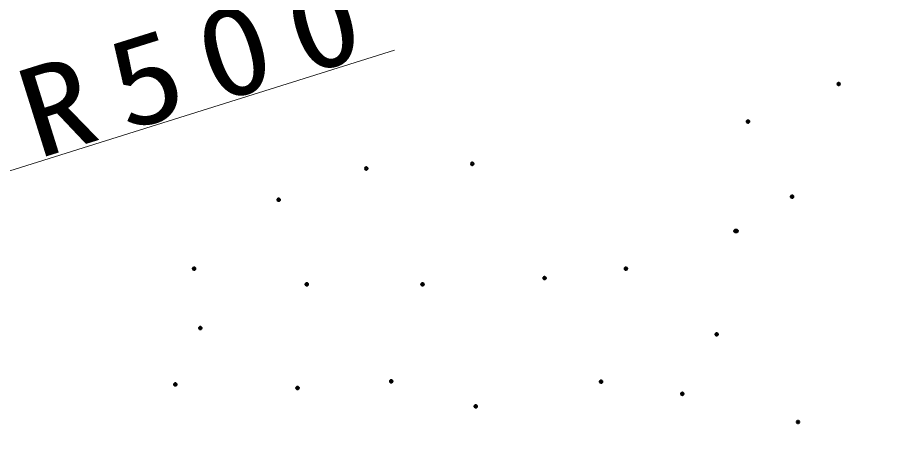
# Model space of a CAD drawing. Units: millimetres, scale not verified. Extents: x -15400 to 0, y 0 to 10680.
# Drawn here: x -12741 to -12031, y 7308 to 7661 of the extents above; entities that cross this region are included whole.
import ezdxf

# ---------------------------------------------------------------- set-up
doc = ezdxf.new("R2010")
doc.units = ezdxf.units.MM
doc.linetypes.add('USER3', pattern=[8, 3, -1, 1, -1, 1, -1])
doc.layers.add('線', color=2, linetype='Continuous', lineweight=25)
doc.layers.add('補助', color=2, linetype='Continuous', lineweight=50)
doc.styles.add('ＭＳ ゴシック', font='')
doc.styles.get('ＭＳ ゴシック').set_extended_font_data('MS Gothic')

msp = doc.modelspace()

# ---------------------------------------------------------------- linework, layer by layer
at = {"layer": '線', "linetype": 'USER3'}
msp.add_arc((-12742.5, 8022.5), 1057.5, 46.30541, 223.69459, dxfattribs=at)
at = {"layer": '補助', "lineweight": 13}
msp.add_line((-13449.607, 7315.393), (-12431.183, 7634.47), dxfattribs=at)
at = {"layer": '補助'}
for points in [[(-12066.753, 7605.616), (-12066.936, 7605.633), (-12067.114, 7605.683), (-12067.279, 7605.766), (-12067.426, 7605.877), (-12067.551, 7606.013), (-12067.648, 7606.17), (-12067.714, 7606.342), (-12067.748, 7606.524), (-12067.748, 7606.708), (-12067.714, 7606.89), (-12067.648, 7607.062), (-12067.551, 7607.219), (-12067.426, 7607.355), (-12067.279, 7607.466), (-12067.114, 7607.548), (-12066.936, 7607.599), (-12066.753, 7607.616), (-12066.569, 7607.599), (-12066.391, 7607.548), (-12066.226, 7607.466), (-12066.079, 7607.355), (-12065.955, 7607.219), (-12065.857, 7607.062), (-12065.791, 7606.89), (-12065.757, 7606.708), (-12065.757, 7606.524), (-12065.791, 7606.342), (-12065.857, 7606.17), (-12065.955, 7606.013), (-12066.079, 7605.877), (-12066.226, 7605.766), (-12066.391, 7605.683), (-12066.569, 7605.633)], [(-12141.208, 7574.821), (-12141.392, 7574.838), (-12141.57, 7574.889), (-12141.735, 7574.971), (-12141.882, 7575.082), (-12142.006, 7575.219), (-12142.104, 7575.375), (-12142.17, 7575.547), (-12142.204, 7575.729), (-12142.204, 7575.913), (-12142.17, 7576.095), (-12142.104, 7576.267), (-12142.006, 7576.424), (-12141.882, 7576.56), (-12141.735, 7576.671), (-12141.57, 7576.754), (-12141.392, 7576.804), (-12141.208, 7576.821), (-12141.025, 7576.804), (-12140.847, 7576.754), (-12140.682, 7576.671), (-12140.535, 7576.56), (-12140.41, 7576.424), (-12140.313, 7576.267), (-12140.247, 7576.095), (-12140.213, 7575.913), (-12140.213, 7575.729), (-12140.247, 7575.547), (-12140.313, 7575.375), (-12140.41, 7575.219), (-12140.535, 7575.082), (-12140.682, 7574.971), (-12140.847, 7574.889), (-12141.025, 7574.838)], [(-12367.458, 7540.172), (-12367.642, 7540.189), (-12367.819, 7540.24), (-12367.985, 7540.322), (-12368.132, 7540.433), (-12368.256, 7540.569), (-12368.353, 7540.726), (-12368.42, 7540.898), (-12368.454, 7541.08), (-12368.454, 7541.264), (-12368.42, 7541.446), (-12368.353, 7541.618), (-12368.256, 7541.775), (-12368.132, 7541.911), (-12367.985, 7542.022), (-12367.819, 7542.105), (-12367.642, 7542.155), (-12367.458, 7542.172), (-12367.274, 7542.155), (-12367.097, 7542.105), (-12366.932, 7542.022), (-12366.784, 7541.911), (-12366.66, 7541.775), (-12366.563, 7541.618), (-12366.496, 7541.446), (-12366.462, 7541.264), (-12366.462, 7541.08), (-12366.496, 7540.898), (-12366.563, 7540.726), (-12366.66, 7540.569), (-12366.784, 7540.433), (-12366.932, 7540.322), (-12367.097, 7540.24), (-12367.274, 7540.189)], [(-12454.437, 7536.328), (-12454.62, 7536.345), (-12454.798, 7536.395), (-12454.963, 7536.478), (-12455.11, 7536.589), (-12455.235, 7536.725), (-12455.332, 7536.882), (-12455.398, 7537.054), (-12455.432, 7537.236), (-12455.432, 7537.42), (-12455.398, 7537.602), (-12455.332, 7537.774), (-12455.235, 7537.93), (-12455.11, 7538.067), (-12454.963, 7538.178), (-12454.798, 7538.26), (-12454.62, 7538.311), (-12454.437, 7538.328), (-12454.253, 7538.311), (-12454.075, 7538.26), (-12453.91, 7538.178), (-12453.763, 7538.067), (-12453.639, 7537.93), (-12453.541, 7537.774), (-12453.475, 7537.602), (-12453.441, 7537.42), (-12453.441, 7537.236), (-12453.475, 7537.054), (-12453.541, 7536.882), (-12453.639, 7536.725), (-12453.763, 7536.589), (-12453.91, 7536.478), (-12454.075, 7536.395), (-12454.253, 7536.345)], [(-12526.325, 7510.666), (-12526.509, 7510.683), (-12526.686, 7510.733), (-12526.851, 7510.815), (-12526.999, 7510.927), (-12527.123, 7511.063), (-12527.22, 7511.22), (-12527.287, 7511.392), (-12527.321, 7511.573), (-12527.321, 7511.758), (-12527.287, 7511.939), (-12527.22, 7512.111), (-12527.123, 7512.268), (-12526.999, 7512.405), (-12526.851, 7512.516), (-12526.686, 7512.598), (-12526.509, 7512.648), (-12526.325, 7512.666), (-12526.141, 7512.648), (-12525.964, 7512.598), (-12525.799, 7512.516), (-12525.651, 7512.405), (-12525.527, 7512.268), (-12525.43, 7512.111), (-12525.363, 7511.939), (-12525.329, 7511.758), (-12525.329, 7511.573), (-12525.363, 7511.392), (-12525.43, 7511.22), (-12525.527, 7511.063), (-12525.651, 7510.927), (-12525.799, 7510.815), (-12525.964, 7510.733), (-12526.141, 7510.683)], [(-12104.996, 7513.222), (-12105.18, 7513.239), (-12105.358, 7513.29), (-12105.523, 7513.372), (-12105.67, 7513.483), (-12105.794, 7513.62), (-12105.892, 7513.777), (-12105.958, 7513.949), (-12105.992, 7514.13), (-12105.992, 7514.315), (-12105.958, 7514.496), (-12105.892, 7514.668), (-12105.794, 7514.825), (-12105.67, 7514.961), (-12105.523, 7515.072), (-12105.358, 7515.155), (-12105.18, 7515.205), (-12104.996, 7515.222), (-12104.813, 7515.205), (-12104.635, 7515.155), (-12104.47, 7515.072), (-12104.323, 7514.961), (-12104.198, 7514.825), (-12104.101, 7514.668), (-12104.035, 7514.496), (-12104.001, 7514.315), (-12104.001, 7514.13), (-12104.035, 7513.949), (-12104.101, 7513.777), (-12104.198, 7513.62), (-12104.323, 7513.483), (-12104.47, 7513.372), (-12104.635, 7513.29), (-12104.813, 7513.239)], [(-12151.478, 7485.003), (-12151.662, 7485.02), (-12151.84, 7485.071), (-12152.005, 7485.153), (-12152.152, 7485.264), (-12152.276, 7485.401), (-12152.374, 7485.558), (-12152.44, 7485.73), (-12152.474, 7485.911), (-12152.474, 7486.096), (-12152.44, 7486.277), (-12152.374, 7486.449), (-12152.276, 7486.606), (-12152.152, 7486.742), (-12152.005, 7486.854), (-12151.84, 7486.936), (-12151.662, 7486.986), (-12151.478, 7487.003), (-12151.295, 7486.986), (-12151.117, 7486.936), (-12150.952, 7486.854), (-12150.805, 7486.742), (-12150.68, 7486.606), (-12150.583, 7486.449), (-12150.517, 7486.277), (-12150.483, 7486.096), (-12150.483, 7485.911), (-12150.517, 7485.73), (-12150.583, 7485.558), (-12150.68, 7485.401), (-12150.805, 7485.264), (-12150.952, 7485.153), (-12151.117, 7485.071), (-12151.295, 7485.02)], [(-12150.478, 7485.003), (-12150.662, 7485.02), (-12150.84, 7485.071), (-12151.005, 7485.153), (-12151.152, 7485.264), (-12151.276, 7485.401), (-12151.374, 7485.558), (-12151.44, 7485.73), (-12151.474, 7485.911), (-12151.474, 7486.096), (-12151.44, 7486.277), (-12151.374, 7486.449), (-12151.276, 7486.606), (-12151.152, 7486.742), (-12151.005, 7486.854), (-12150.84, 7486.936), (-12150.662, 7486.986), (-12150.478, 7487.003), (-12150.295, 7486.986), (-12150.117, 7486.936), (-12149.952, 7486.854), (-12149.805, 7486.742), (-12149.68, 7486.606), (-12149.583, 7486.449), (-12149.517, 7486.277), (-12149.483, 7486.096), (-12149.483, 7485.911), (-12149.517, 7485.73), (-12149.583, 7485.558), (-12149.68, 7485.401), (-12149.805, 7485.264), (-12149.952, 7485.153), (-12150.117, 7485.071), (-12150.295, 7485.02)], [(-12595.646, 7454.209), (-12595.83, 7454.226), (-12596.007, 7454.276), (-12596.173, 7454.358), (-12596.32, 7454.47), (-12596.444, 7454.606), (-12596.541, 7454.763), (-12596.608, 7454.935), (-12596.642, 7455.116), (-12596.642, 7455.301), (-12596.608, 7455.482), (-12596.541, 7455.654), (-12596.444, 7455.811), (-12596.32, 7455.948), (-12596.173, 7456.059), (-12596.007, 7456.141), (-12595.83, 7456.192), (-12595.646, 7456.209), (-12595.462, 7456.192), (-12595.285, 7456.141), (-12595.12, 7456.059), (-12594.972, 7455.948), (-12594.848, 7455.811), (-12594.751, 7455.654), (-12594.684, 7455.482), (-12594.65, 7455.301), (-12594.65, 7455.116), (-12594.684, 7454.935), (-12594.751, 7454.763), (-12594.848, 7454.606), (-12594.972, 7454.47), (-12595.12, 7454.358), (-12595.285, 7454.276), (-12595.462, 7454.226)], [(-12241.339, 7454.209), (-12241.523, 7454.226), (-12241.7, 7454.276), (-12241.865, 7454.358), (-12242.013, 7454.47), (-12242.137, 7454.606), (-12242.234, 7454.763), (-12242.301, 7454.935), (-12242.335, 7455.116), (-12242.335, 7455.301), (-12242.301, 7455.482), (-12242.234, 7455.654), (-12242.137, 7455.811), (-12242.013, 7455.948), (-12241.865, 7456.059), (-12241.7, 7456.141), (-12241.523, 7456.192), (-12241.339, 7456.209), (-12241.155, 7456.192), (-12240.978, 7456.141), (-12240.812, 7456.059), (-12240.665, 7455.948), (-12240.541, 7455.811), (-12240.444, 7455.654), (-12240.377, 7455.482), (-12240.343, 7455.301), (-12240.343, 7455.116), (-12240.377, 7454.935), (-12240.444, 7454.763), (-12240.541, 7454.606), (-12240.665, 7454.47), (-12240.812, 7454.358), (-12240.978, 7454.276), (-12241.155, 7454.226)], [(-12308.092, 7446.51), (-12308.276, 7446.527), (-12308.454, 7446.577), (-12308.619, 7446.66), (-12308.766, 7446.771), (-12308.89, 7446.907), (-12308.988, 7447.064), (-12309.054, 7447.236), (-12309.088, 7447.418), (-12309.088, 7447.602), (-12309.054, 7447.784), (-12308.988, 7447.956), (-12308.89, 7448.113), (-12308.766, 7448.249), (-12308.619, 7448.36), (-12308.454, 7448.442), (-12308.276, 7448.493), (-12308.092, 7448.51), (-12307.909, 7448.493), (-12307.731, 7448.442), (-12307.566, 7448.36), (-12307.419, 7448.249), (-12307.294, 7448.113), (-12307.197, 7447.956), (-12307.131, 7447.784), (-12307.097, 7447.602), (-12307.097, 7447.418), (-12307.131, 7447.236), (-12307.197, 7447.064), (-12307.294, 7446.907), (-12307.419, 7446.771), (-12307.566, 7446.66), (-12307.731, 7446.577), (-12307.909, 7446.527)], [(-12503.218, 7441.377), (-12503.402, 7441.394), (-12503.579, 7441.445), (-12503.744, 7441.527), (-12503.892, 7441.638), (-12504.016, 7441.775), (-12504.113, 7441.932), (-12504.18, 7442.104), (-12504.214, 7442.285), (-12504.214, 7442.47), (-12504.18, 7442.651), (-12504.113, 7442.823), (-12504.016, 7442.98), (-12503.892, 7443.116), (-12503.744, 7443.228), (-12503.579, 7443.31), (-12503.402, 7443.36), (-12503.218, 7443.377), (-12503.034, 7443.36), (-12502.857, 7443.31), (-12502.692, 7443.228), (-12502.544, 7443.116), (-12502.42, 7442.98), (-12502.323, 7442.823), (-12502.256, 7442.651), (-12502.222, 7442.47), (-12502.222, 7442.285), (-12502.256, 7442.104), (-12502.323, 7441.932), (-12502.42, 7441.775), (-12502.544, 7441.638), (-12502.692, 7441.527), (-12502.857, 7441.445), (-12503.034, 7441.394)], [(-12408.223, 7441.377), (-12408.406, 7441.394), (-12408.584, 7441.445), (-12408.749, 7441.527), (-12408.896, 7441.638), (-12409.021, 7441.775), (-12409.118, 7441.932), (-12409.184, 7442.104), (-12409.218, 7442.285), (-12409.218, 7442.47), (-12409.184, 7442.651), (-12409.118, 7442.823), (-12409.021, 7442.98), (-12408.896, 7443.116), (-12408.749, 7443.228), (-12408.584, 7443.31), (-12408.406, 7443.36), (-12408.223, 7443.377), (-12408.039, 7443.36), (-12407.861, 7443.31), (-12407.696, 7443.228), (-12407.549, 7443.116), (-12407.425, 7442.98), (-12407.327, 7442.823), (-12407.261, 7442.651), (-12407.227, 7442.47), (-12407.227, 7442.285), (-12407.261, 7442.104), (-12407.327, 7441.932), (-12407.425, 7441.775), (-12407.549, 7441.638), (-12407.696, 7441.527), (-12407.861, 7441.445), (-12408.039, 7441.394)], [(-12590.511, 7405.45), (-12590.695, 7405.467), (-12590.872, 7405.518), (-12591.038, 7405.6), (-12591.185, 7405.711), (-12591.309, 7405.848), (-12591.406, 7406.005), (-12591.473, 7406.177), (-12591.507, 7406.358), (-12591.507, 7406.543), (-12591.473, 7406.724), (-12591.406, 7406.896), (-12591.309, 7407.053), (-12591.185, 7407.189), (-12591.038, 7407.301), (-12590.872, 7407.383), (-12590.695, 7407.433), (-12590.511, 7407.45), (-12590.327, 7407.433), (-12590.15, 7407.383), (-12589.985, 7407.301), (-12589.837, 7407.189), (-12589.713, 7407.053), (-12589.616, 7406.896), (-12589.549, 7406.724), (-12589.515, 7406.543), (-12589.515, 7406.358), (-12589.549, 7406.177), (-12589.616, 7406.005), (-12589.713, 7405.848), (-12589.837, 7405.711), (-12589.985, 7405.6), (-12590.15, 7405.518), (-12590.327, 7405.467)], [(-12166.883, 7400.318), (-12167.067, 7400.335), (-12167.244, 7400.385), (-12167.409, 7400.468), (-12167.557, 7400.579), (-12167.681, 7400.715), (-12167.778, 7400.872), (-12167.845, 7401.044), (-12167.879, 7401.226), (-12167.879, 7401.41), (-12167.845, 7401.592), (-12167.778, 7401.764), (-12167.681, 7401.92), (-12167.557, 7402.057), (-12167.409, 7402.168), (-12167.244, 7402.25), (-12167.067, 7402.301), (-12166.883, 7402.318), (-12166.699, 7402.301), (-12166.522, 7402.25), (-12166.357, 7402.168), (-12166.209, 7402.057), (-12166.085, 7401.92), (-12165.988, 7401.764), (-12165.921, 7401.592), (-12165.887, 7401.41), (-12165.887, 7401.226), (-12165.921, 7401.044), (-12165.988, 7400.872), (-12166.085, 7400.715), (-12166.209, 7400.579), (-12166.357, 7400.468), (-12166.522, 7400.385), (-12166.699, 7400.335)], [(-12166.883, 7400.318), (-12167.067, 7400.335), (-12167.244, 7400.385), (-12167.409, 7400.468), (-12167.557, 7400.579), (-12167.681, 7400.715), (-12167.778, 7400.872), (-12167.845, 7401.044), (-12167.879, 7401.226), (-12167.879, 7401.41), (-12167.845, 7401.592), (-12167.778, 7401.764), (-12167.681, 7401.92), (-12167.557, 7402.057), (-12167.409, 7402.168), (-12167.244, 7402.25), (-12167.067, 7402.301), (-12166.883, 7402.318), (-12166.699, 7402.301), (-12166.522, 7402.25), (-12166.357, 7402.168), (-12166.209, 7402.057), (-12166.085, 7401.92), (-12165.988, 7401.764), (-12165.921, 7401.592), (-12165.887, 7401.41), (-12165.887, 7401.226), (-12165.921, 7401.044), (-12165.988, 7400.872), (-12166.085, 7400.715), (-12166.209, 7400.579), (-12166.357, 7400.468), (-12166.522, 7400.385), (-12166.699, 7400.335)], [(-12433.897, 7361.825), (-12434.081, 7361.842), (-12434.258, 7361.892), (-12434.424, 7361.974), (-12434.571, 7362.086), (-12434.695, 7362.222), (-12434.792, 7362.379), (-12434.859, 7362.551), (-12434.893, 7362.732), (-12434.893, 7362.917), (-12434.859, 7363.098), (-12434.792, 7363.27), (-12434.695, 7363.427), (-12434.571, 7363.564), (-12434.424, 7363.675), (-12434.258, 7363.757), (-12434.081, 7363.808), (-12433.897, 7363.825), (-12433.713, 7363.808), (-12433.536, 7363.757), (-12433.371, 7363.675), (-12433.223, 7363.564), (-12433.099, 7363.427), (-12433.002, 7363.27), (-12432.935, 7363.098), (-12432.901, 7362.917), (-12432.901, 7362.732), (-12432.935, 7362.551), (-12433.002, 7362.379), (-12433.099, 7362.222), (-12433.223, 7362.086), (-12433.371, 7361.974), (-12433.536, 7361.892), (-12433.713, 7361.842)], [(-12261.745, 7361.501), (-12261.928, 7361.518), (-12262.106, 7361.569), (-12262.271, 7361.651), (-12262.418, 7361.762), (-12262.543, 7361.898), (-12262.64, 7362.055), (-12262.706, 7362.227), (-12262.74, 7362.409), (-12262.74, 7362.593), (-12262.706, 7362.775), (-12262.64, 7362.947), (-12262.543, 7363.104), (-12262.418, 7363.24), (-12262.271, 7363.351), (-12262.106, 7363.433), (-12261.928, 7363.484), (-12261.745, 7363.501), (-12261.561, 7363.484), (-12261.383, 7363.433), (-12261.218, 7363.351), (-12261.071, 7363.24), (-12260.947, 7363.104), (-12260.849, 7362.947), (-12260.783, 7362.775), (-12260.749, 7362.593), (-12260.749, 7362.409), (-12260.783, 7362.227), (-12260.849, 7362.055), (-12260.947, 7361.898), (-12261.071, 7361.762), (-12261.218, 7361.651), (-12261.383, 7361.569), (-12261.561, 7361.518)], [(-12611.051, 7359.258), (-12611.235, 7359.275), (-12611.412, 7359.326), (-12611.577, 7359.408), (-12611.724, 7359.519), (-12611.849, 7359.656), (-12611.946, 7359.813), (-12612.013, 7359.985), (-12612.046, 7360.166), (-12612.046, 7360.351), (-12612.013, 7360.532), (-12611.946, 7360.704), (-12611.849, 7360.861), (-12611.724, 7360.997), (-12611.577, 7361.108), (-12611.412, 7361.191), (-12611.235, 7361.241), (-12611.051, 7361.258), (-12610.867, 7361.241), (-12610.69, 7361.191), (-12610.524, 7361.108), (-12610.377, 7360.997), (-12610.253, 7360.861), (-12610.156, 7360.704), (-12610.089, 7360.532), (-12610.055, 7360.351), (-12610.055, 7360.166), (-12610.089, 7359.985), (-12610.156, 7359.813), (-12610.253, 7359.656), (-12610.377, 7359.519), (-12610.524, 7359.408), (-12610.69, 7359.326), (-12610.867, 7359.275)], [(-12510.787, 7356.369), (-12510.971, 7356.386), (-12511.148, 7356.436), (-12511.313, 7356.518), (-12511.461, 7356.629), (-12511.585, 7356.766), (-12511.682, 7356.923), (-12511.749, 7357.095), (-12511.783, 7357.276), (-12511.783, 7357.461), (-12511.749, 7357.642), (-12511.682, 7357.814), (-12511.585, 7357.971), (-12511.461, 7358.108), (-12511.313, 7358.219), (-12511.148, 7358.301), (-12510.971, 7358.351), (-12510.787, 7358.369), (-12510.603, 7358.351), (-12510.426, 7358.301), (-12510.26, 7358.219), (-12510.113, 7358.108), (-12509.989, 7357.971), (-12509.892, 7357.814), (-12509.825, 7357.642), (-12509.791, 7357.461), (-12509.791, 7357.276), (-12509.825, 7357.095), (-12509.892, 7356.923), (-12509.989, 7356.766), (-12510.113, 7356.629), (-12510.26, 7356.518), (-12510.426, 7356.436), (-12510.603, 7356.386)], [(-12195.125, 7351.56), (-12195.308, 7351.577), (-12195.486, 7351.627), (-12195.651, 7351.709), (-12195.798, 7351.821), (-12195.923, 7351.957), (-12196.02, 7352.114), (-12196.087, 7352.286), (-12196.12, 7352.467), (-12196.12, 7352.652), (-12196.087, 7352.833), (-12196.02, 7353.005), (-12195.923, 7353.162), (-12195.798, 7353.299), (-12195.651, 7353.41), (-12195.486, 7353.492), (-12195.308, 7353.543), (-12195.125, 7353.56), (-12194.941, 7353.543), (-12194.763, 7353.492), (-12194.598, 7353.41), (-12194.451, 7353.299), (-12194.327, 7353.162), (-12194.23, 7353.005), (-12194.163, 7352.833), (-12194.129, 7352.652), (-12194.129, 7352.467), (-12194.163, 7352.286), (-12194.23, 7352.114), (-12194.327, 7351.957), (-12194.451, 7351.821), (-12194.598, 7351.709), (-12194.763, 7351.627), (-12194.941, 7351.577)], [(-12364.576, 7341.295), (-12364.76, 7341.312), (-12364.937, 7341.362), (-12365.103, 7341.444), (-12365.25, 7341.556), (-12365.374, 7341.692), (-12365.471, 7341.849), (-12365.538, 7342.021), (-12365.572, 7342.202), (-12365.572, 7342.387), (-12365.538, 7342.568), (-12365.471, 7342.74), (-12365.374, 7342.897), (-12365.25, 7343.034), (-12365.103, 7343.145), (-12364.937, 7343.227), (-12364.76, 7343.278), (-12364.576, 7343.295), (-12364.392, 7343.278), (-12364.215, 7343.227), (-12364.05, 7343.145), (-12363.903, 7343.034), (-12363.778, 7342.897), (-12363.681, 7342.74), (-12363.614, 7342.568), (-12363.58, 7342.387), (-12363.58, 7342.202), (-12363.614, 7342.021), (-12363.681, 7341.849), (-12363.778, 7341.692), (-12363.903, 7341.556), (-12364.05, 7341.444), (-12364.215, 7341.362), (-12364.392, 7341.312)], [(-12100.129, 7328.464), (-12100.313, 7328.481), (-12100.491, 7328.531), (-12100.656, 7328.613), (-12100.803, 7328.725), (-12100.927, 7328.861), (-12101.024, 7329.018), (-12101.091, 7329.19), (-12101.125, 7329.371), (-12101.125, 7329.556), (-12101.091, 7329.737), (-12101.024, 7329.909), (-12100.927, 7330.066), (-12100.803, 7330.203), (-12100.656, 7330.314), (-12100.491, 7330.396), (-12100.313, 7330.447), (-12100.129, 7330.464), (-12099.946, 7330.447), (-12099.768, 7330.396), (-12099.603, 7330.314), (-12099.456, 7330.203), (-12099.331, 7330.066), (-12099.234, 7329.909), (-12099.167, 7329.737), (-12099.134, 7329.556), (-12099.134, 7329.371), (-12099.167, 7329.19), (-12099.234, 7329.018), (-12099.331, 7328.861), (-12099.456, 7328.725), (-12099.603, 7328.613), (-12099.768, 7328.531), (-12099.946, 7328.481)]]:
    msp.add_lwpolyline(points, close=True, dxfattribs=at)

# ---------------------------------------------------------------- texts
at = {"layer": '補助', "insert": (-12578.711, 7589.297), "char_height": 73.31, "attachment_point": 8, "rotation": 17.396, "style": 'ＭＳ ゴシック'}
msp.add_mtext('\\T1.33;\\W1.15;R500', dxfattribs=at)

doc.saveas('drawing.dxf')
